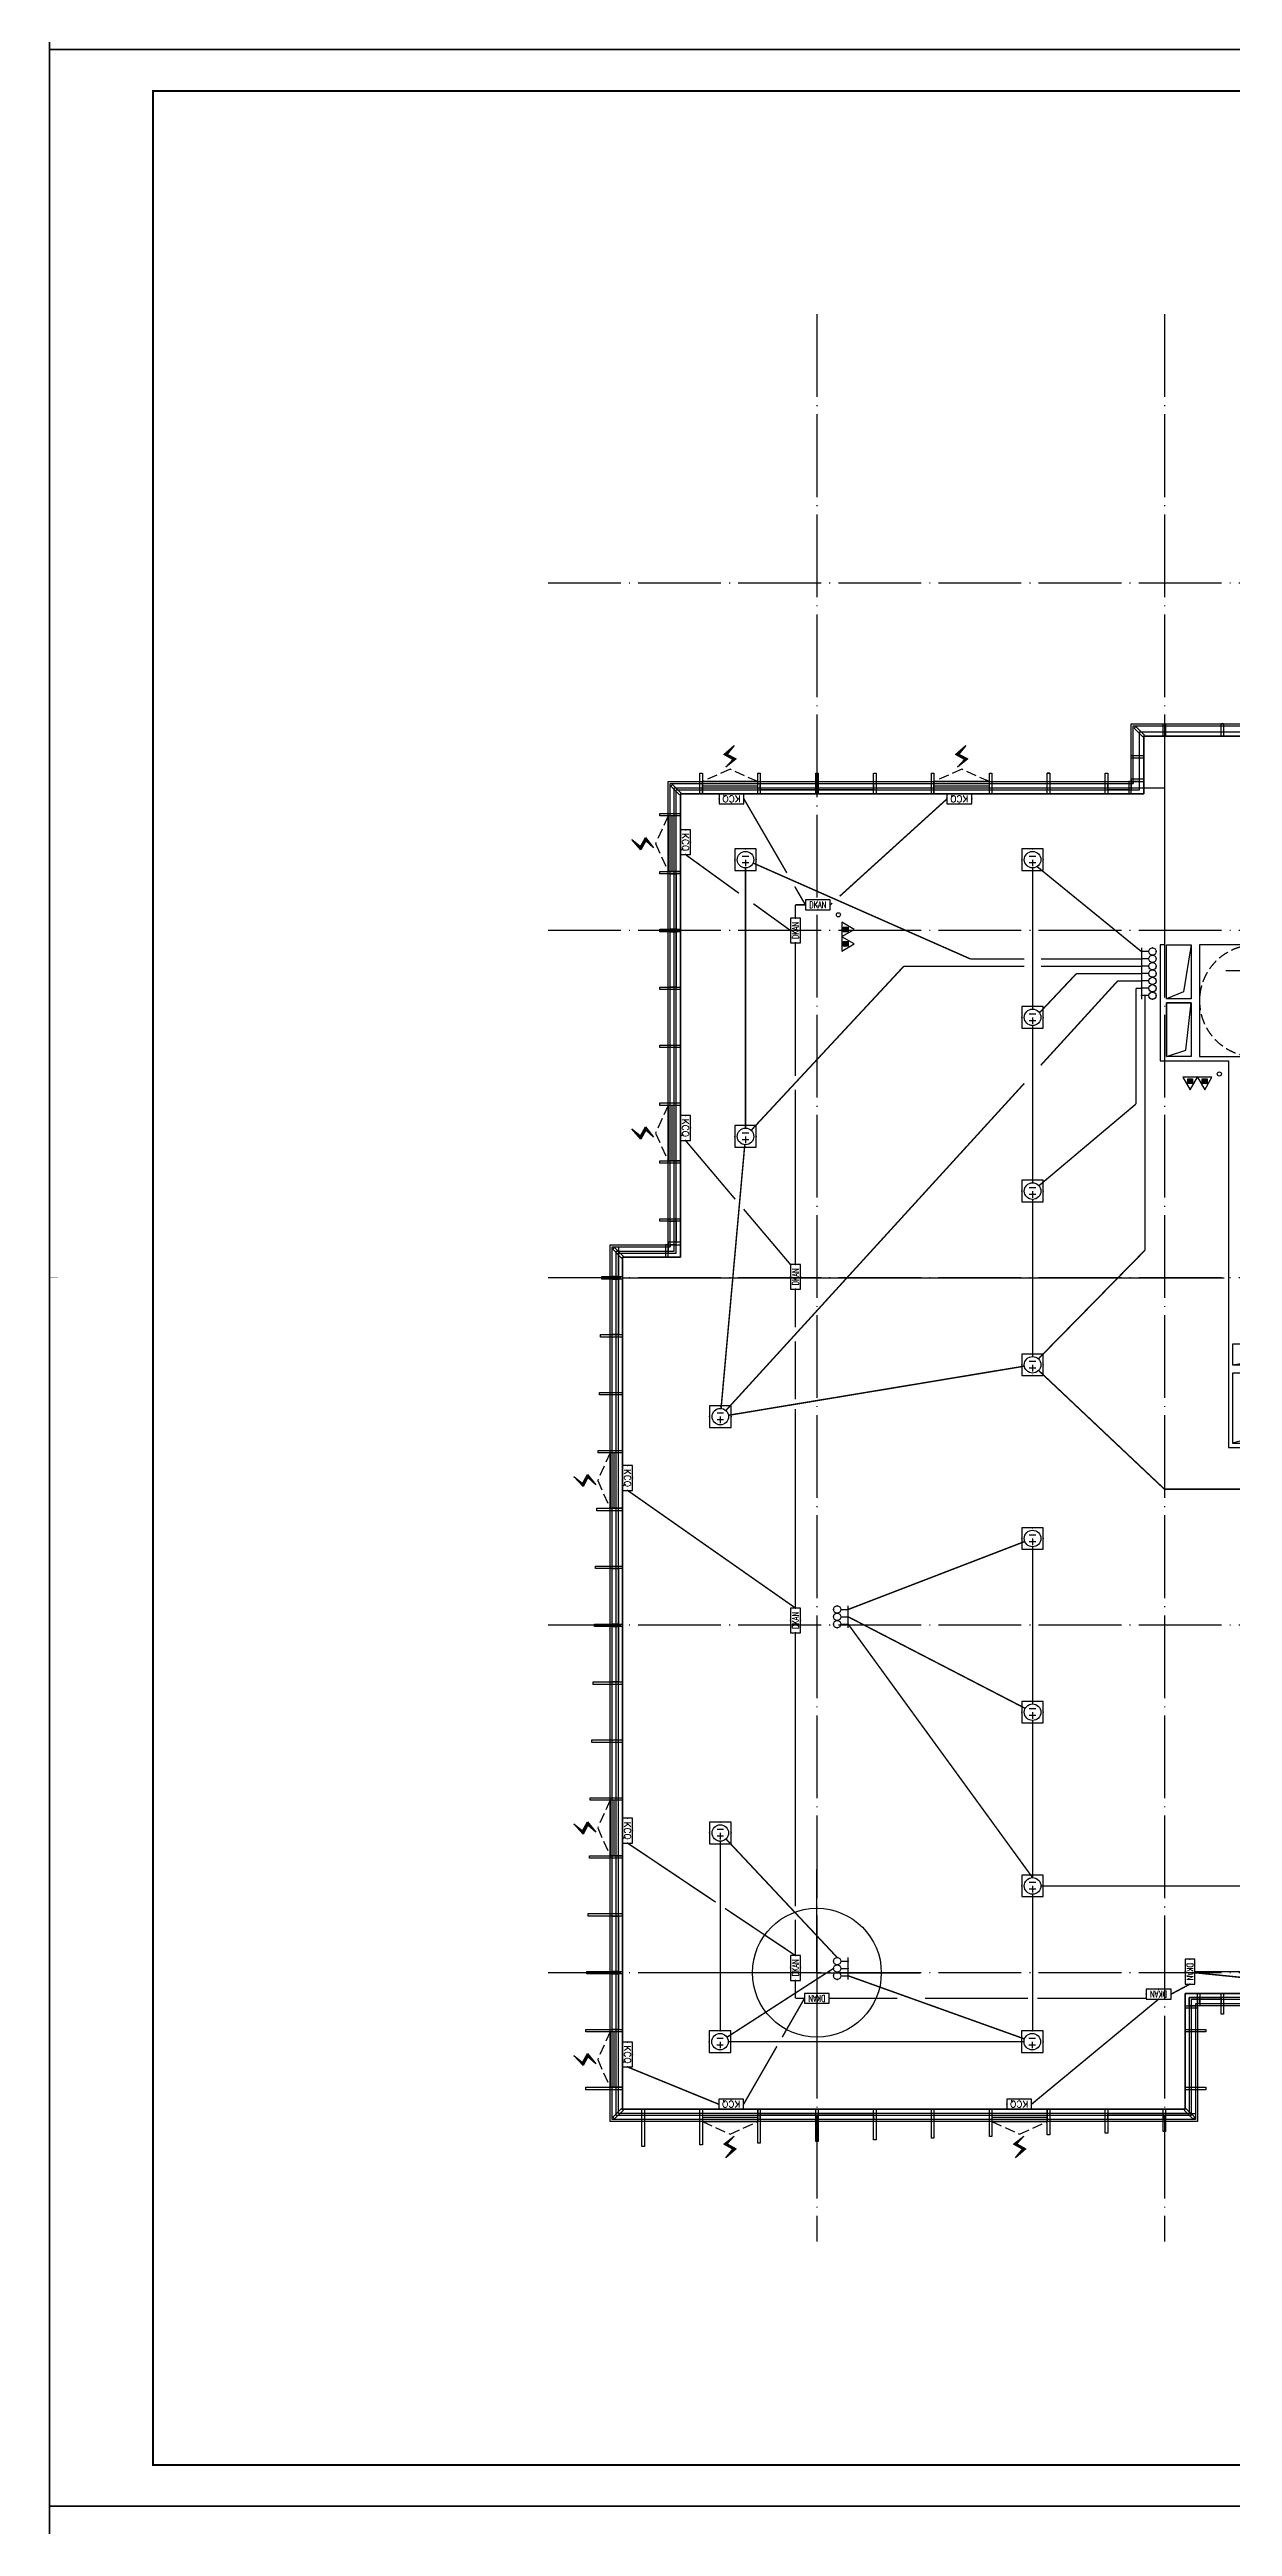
# Model space of a CAD drawing. Extents: x -292644 to 263613, y -713695 to 491457.
# Drawn here: x 93204 to 121804, y 105411 to 165300 of the extents above; entities that cross this region are included whole.
import ezdxf
from ezdxf.enums import TextEntityAlignment as Align
from ezdxf.xclip import XClip

# ---------------------------------------------------------------- set-up
doc = ezdxf.new("R2010")
doc.units = 0
doc.header["$LTSCALE"] = 1000
doc.header["$MEASUREMENT"] = 0
for name, pattern in [('104-10 轴网$0$DOTE', [2.42, 2, -0.2, 0.02, -0.2]), ('8#楼幕墙$0$109-34 轴网$0$L1$0$$AUDIT_BAD_LTYPE1', [0]), ('8#楼幕墙$0$DASH', [0.35, 0.25, -0.1]), ('X-104 8#10#平面_t3$0$109-34 轴网$0$L1$0$$AUDIT_BAD_LTYPE1', [0]), ('X-104 8#10#平面_t3$0$DASH', [0.35, 0.25, -0.1]), ('三跑梯-奇数F$0$DASH', [0.35, 0.25, -0.1])]:
    doc.linetypes.add(name, pattern=pattern)
doc.layers.get('0').update_dxf_attribs({"linetype": 'CONTINUOUS'})
doc.layers.get('Defpoints').update_dxf_attribs({"linetype": 'CONTINUOUS'})
for name, color, linetype in [('104-10 轴网$0$A_AXIS-轴线', 36, '104-10 轴网$0$DOTE'), ('8#楼幕墙$0$04-电动窗', 1, 'CONTINUOUS'), ('8#楼幕墙$0$A-C_玻璃幕墙', 140, 'CONTINUOUS'), ('8#楼幕墙$0$A-C_窗b', 191, 'CONTINUOUS'), ('8#楼幕墙$0$A-SUR_看线', 231, 'CONTINUOUS'), ('8#楼幕墙$0$A-TECH_结构', 21, 'CONTINUOUS'), ('EQUIP-动力', 3, 'CONTINUOUS'), ('EQUIP-照明', 3, 'CONTINUOUS'), ('WIRE-照明', 1, 'CONTINUOUS'), ('X-104 8#10#平面_t3$0$A-E_楼梯', 171, 'CONTINUOUS'), ('X-104 8#10#平面_t3$0$A-O_分水线', 127, 'CONTINUOUS'), ('X-104 8#10#平面_t3$0$A-SUR_看线', 231, 'CONTINUOUS'), ('X-104 8#10#平面_t3$0$A-TECH_结构', 21, 'CONTINUOUS'), ('X-104 8#10#平面_t3$0$水-消火栓', 41, 'CONTINUOUS')]:
    doc.layers.add(name, color=color, linetype=linetype)
for name, color, linetype, plot in [('8#楼幕墙$0$04-不打印_辅助线', 165, 'CONTINUOUS', False), ('X-104 8#10#平面_t3$0$04-不打印_辅助线', 165, 'CONTINUOUS', False), ('三跑梯-奇数F$0$04-不打印_辅助线', 165, 'CONTINUOUS', False)]:
    doc.layers.add(name, color=color, linetype=linetype, plot=plot)
doc.layers.add('X-104 8#10#平面_t3$0$000套内', color=226, linetype='CONTINUOUS', lineweight=30, plot=False)
doc.layers.get('X-104 8#10#平面_t3$0$A-O_分水线').off()
doc.styles.add('_TEL_DIM', font='SIMPLEX', dxfattribs={"width": 0.8, "height": 3.5, "bigfont": 'HZTXT'})
doc.styles.get("Standard").update_dxf_attribs({"font": 'gbenor.shx', "bigfont": 'gbcbig.shx'})

# ---------------------------------------------------------------- blocks, each defined once
blk = doc.blocks.new('图框-A1')
for points, const_width in [([(0, 0), (841, 0), (841, 594), (0, 594)], 0.05), ([(766, 584), (25, 584), (25, 10), (766, 10)], 0.5)]:
    blk.add_lwpolyline(points, close=True, dxfattribs=dict(const_width=const_width))
at = {"const_width": 0.05}
for points in [[(420.5, 594), (420.5, 592)], [(0, 297), (2, 297)], [(841, 297), (839, 297)], [(420.5, 0), (420.5, 2)]]:
    blk.add_lwpolyline(points, dxfattribs=at)
blk = doc.blocks.new('104-10 轴网')
at = {"layer": '104-10 轴网$0$A_AXIS-轴线', "linetype": '104-10 轴网$0$DOTE'}
for p, q in [((0, -6500), (0, 40100)), ((8400, -6500), (8400, 40100)), ((16800, -6500), (16800, 40100)), ((25200, -6500), (25200, 40100)), ((33600, -6500), (33600, 40100)), ((42000, -6500), (42000, 40100)), ((120430, 40100), (120430, -6500)), ((128830, 40100), (128830, -6500)), ((137230, 40100), (137230, -6500)), ((145630, 40100), (145630, -6500)), ((154030, 40100), (154030, -6500)), ((162430, 40100), (162430, -6500)), ((-6500, 33600), (48500, 33600)), ((168930, 33600), (113930, 33600)), ((-6500, 25200), (48500, 25200)), ((168930, 25200), (113930, 25200)), ((-6500, 16800), (48500, 16800)), ((168930, 16800), (113930, 16800)), ((-6500, 8400), (48500, 8400)), ((168930, 8400), (113930, 8400)), ((-6500, 0), (48500, 0)), ((168930, 0), (113930, 0))]:
    blk.add_line(p, q, dxfattribs=at)
at = {"layer": 'Defpoints'}
for points in [[(-16050, 45500), (58050, 45500), (58050, -11900), (-16050, -11900)], [(104380, 45500), (178480, 45500), (178480, -11900), (104380, -11900)]]:
    blk.add_lwpolyline(points, close=True, dxfattribs=at)
blk = doc.blocks.new('X-104 8#10#平面_t3$0$fdhggh')
at = {"layer": 'X-104 8#10#平面_t3$0$A-TECH_结构', "linetype": 'X-104 8#10#平面_t3$0$109-34 轴网$0$L1$0$$AUDIT_BAD_LTYPE1'}
blk.add_lwpolyline([(42500, 147300), (42500, 157100), (24700, 157100), (24700, 155700), (13500, 155700), (13500, 148700), (7900, 148700), (7900, 147300), (-3300, 147300), (-3300, 136100), (-4700, 136100), (-4700, 115500), (8900, 115500), (8900, 118300), (20100, 118300), (20100, 130900), (27100, 130900), (27100, 135100), (33100, 135100), (33100, 132300), (45300, 132300), (45300, 147300)], close=True, dxfattribs=at)
blk = doc.blocks.new('X-104 8#10#平面_t3$0$fdsgdfh')
at = {"layer": 'X-104 8#10#平面_t3$0$A-TECH_结构', "linetype": 'X-104 8#10#平面_t3$0$109-34 轴网$0$L1$0$$AUDIT_BAD_LTYPE1'}
for points in [[(18850, 25250), (20254, 25389), (20350, 25950)], [(8450, 23450), (8450, 22150), (8921, 22309), (9050, 23450), (8450, 23450)], [(16150, 22850), (15854, 22126), (14550, 21950)], [(16750, 14500), (16349, 14335), (16150, 12800)]]:
    blk.add_lwpolyline(points, dxfattribs=at)
for points in [[(20350, 25950), (18850, 25950), (18850, 25250), (20350, 25250)], [(8450, 24850), (9050, 24850), (9050, 23550), (8450, 23550)], [(8450, 23450), (9050, 23450), (9050, 22150), (8450, 22150)], [(14550, 22850), (16150, 22850), (16150, 21950), (14550, 21950)], [(10750, 15200), (10050, 15200), (10050, 14700), (10750, 14700)], [(11200, 14500), (10050, 14500), (10050, 12800), (11200, 12800)], [(16150, 14500), (16750, 14500), (16750, 12800), (16150, 12800)]]:
    blk.add_lwpolyline(points, close=True, dxfattribs=at)
at = {"layer": 'X-104 8#10#平面_t3$0$A-TECH_结构'}
for points in [[(8450, 23550), (8450, 24850), (9050, 24850), (8862, 23719)], [(24450, 23550), (24450, 24850), (25000, 24850), (24819, 23660)], [(24450, 24850), (25000, 24850), (25000, 23550), (24450, 23550)]]:
    blk.add_lwpolyline(points, close=True, dxfattribs=at)
for points in [[(10050, 14700), (10619, 14783), (10750, 15200)], [(11200, 14500), (11005, 13062), (10050, 12800)]]:
    blk.add_lwpolyline(points, dxfattribs=at)
blk = doc.blocks.new('104-8910 结构')
at = {"layer": 'Defpoints'}
blk.add_lwpolyline([(-19000, -118200), (61000, -118200), (61000, 41800), (-19000, 41800)], close=True, dxfattribs=at)
blk = doc.blocks.new('8#楼幕墙$0$2')
at = {"linetype": '8#楼幕墙$0$109-34 轴网$0$L1$0$$AUDIT_BAD_LTYPE1'}
for points in [[(-199772, 234016), (-199772, 236514)], [(-199772, 234016), (-202271, 234016)], [(-199772, 234016), (-199772, 231517)], [(-199772, 234016), (-197274, 234016)]]:
    blk.add_lwpolyline(points, dxfattribs=at)
blk.add_circle((-199772, 234016), 1557)
blk = doc.blocks.new('8#楼幕墙$0$ii')
blk.add_lwpolyline([(-1340, 0), (0, 0), (0, -150), (-1340, -150)], close=True)
blk = doc.blocks.new('8#楼幕墙$0$$TCHSYS$WIN2D')
for p, q in [((-0.5, 0.5), (0.5, 0.5)), ((-0.5, 0.5), (-0.5, -0.5)), ((0.5, 0.5), (0.5, -0.5)), ((0.5, 0.167), (-0.5, 0.167)), ((0.5, -0.167), (-0.5, -0.167)), ((-0.5, -0.5), (0.5, -0.5))]:
    blk.add_line(p, q)
blk = doc.blocks.new('8#楼幕墙$0$开启扇')
at = {"layer": '8#楼幕墙$0$04-电动窗'}
h = blk.add_hatch(color=1, dxfattribs=at)
h.dxf.hatch_style = 1
h.paths.add_polyline_path([(771, 399), (600, 588), (817, 705), (569, 925), (738, 715), (521, 598)])
at = {"linetype": '8#楼幕墙$0$DASH'}
blk.add_lwpolyline([(0, 50), (670, 350), (1340, 50)], dxfattribs=at)
at = {"layer": '8#楼幕墙$0$04-电动窗', "color": 1}
blk.add_lwpolyline([(771, 399), (600, 588), (817, 705), (569, 925), (738, 715), (521, 598), (771, 399)], close=True, dxfattribs=at)
at = {"xscale": -1340, "yscale": 300, "zscale": 1340, "rotation": 180}
blk.add_blockref('8#楼幕墙$0$$TCHSYS$WIN2D', (670, -100), dxfattribs=at)
blk = doc.blocks.new('*U3361')
blk.add_lwpolyline([(510, 0), (0, 0), (0, 150), (510, 150)], close=True)
blk = doc.blocks.new('*U3362')
blk.add_lwpolyline([(720, 0), (0, 0), (0, 150), (720, 150)], close=True)
blk = doc.blocks.new('*U3358')
blk.add_lwpolyline([(510, 0), (0, 0), (0, 150), (510, 150)], close=True)
blk = doc.blocks.new('8#楼幕墙$0$A$C13E80662')
for points in [[(150, 150), (150, 200), (0, 200), (0, 0), (150, 0)], [(150, 0), (200, 0), (200, 150), (150, 150)]]:
    blk.add_lwpolyline(points)
blk = doc.blocks.new('8#楼幕墙')
at = {"layer": '8#楼幕墙$0$04-不打印_辅助线'}
for points in [[(-18550, 105900), (65550, 105900), (65550, 165300), (-18550, 165300)], [(-18550, 46500), (65550, 46500), (65550, 105900), (-18550, 105900)]]:
    blk.add_lwpolyline(points, close=True, dxfattribs=at)
at = {"layer": '8#楼幕墙$0$A-C_玻璃幕墙'}
for points in [[(-3600, 136400), (-3600, 147600), (7600, 147600), (7600, 149000), (13200, 149000), (13200, 156000), (24400, 156000), (24400, 157400), (42800, 157400), (42800, 147600), (45600, 147600), (45600, 132000), (32800, 132000), (32800, 134800), (27400, 134800), (27400, 130600), (20400, 130600), (20400, 118000), (9200, 118000), (9200, 115200), (-5000, 115200), (-5000, 136400)], [(-3550, 136350), (-3550, 147550), (7650, 147550), (7650, 148950), (13250, 148950), (13250, 155950), (24450, 155950), (24450, 157350), (42750, 157350), (42750, 147550), (45550, 147550), (45550, 132050), (32850, 132050), (32850, 134850), (27350, 134850), (27350, 130650), (20350, 130650), (20350, 118050), (9150, 118050), (9150, 115250), (-4950, 115250), (-4950, 136350)], [(-3400, 136200), (-3400, 147400), (7800, 147400), (7800, 148800), (13400, 148800), (13400, 155800), (24600, 155800), (24600, 157200), (42600, 157200), (42600, 147400), (45400, 147400), (45400, 132200), (33000, 132200), (33000, 135000), (27200, 135000), (27200, 130800), (20200, 130800), (20200, 118200), (9000, 118200), (9000, 115400), (-4800, 115400), (-4800, 136200)], [(7709, 148933), (7667, 148891), (7879, 148679), (7921, 148721)], [(8370, 149000), (8430, 149000), (8430, 148700), (8370, 148700)], [(9770, 149000), (9830, 149000), (9830, 148700), (9770, 148700)], [(7600, 148170), (7600, 148230), (7900, 148230), (7900, 148170)], [(-3491, 147533), (-3533, 147491), (-3321, 147279), (-3279, 147321)], [(-2770, 147300), (-2830, 147300), (-2830, 147800), (-2770, 147800)], [(-1370, 147300), (-1430, 147300), (-1430, 147800), (-1370, 147800)], [(30, 147300), (-30, 147300), (-30, 147800), (30, 147800)], [(1430, 147300), (1370, 147300), (1370, 147800), (1430, 147800)], [(2830, 147300), (2770, 147300), (2770, 147800), (2830, 147800)], [(4230, 147300), (4170, 147300), (4170, 147800), (4230, 147800)], [(5630, 147300), (5570, 147300), (5570, 147800), (5630, 147800)], [(7030, 147300), (6970, 147300), (6970, 147800), (7030, 147800)], [(7600, 147600), (7540, 147600), (7540, 147300), (7600, 147300)], [(7600, 147660), (7600, 147600), (7900, 147600), (7900, 147660)], [(-3800, 146770), (-3800, 146830), (-3300, 146830), (-3300, 146770)], [(-3800, 146770), (-3800, 146830), (-3300, 146830), (-3300, 146770)], [(-3800, 145370), (-3800, 145430), (-3300, 145430), (-3300, 145370)], [(-3800, 143970), (-3800, 144030), (-3300, 144030), (-3300, 143970)], [(-3800, 142570), (-3800, 142630), (-3300, 142630), (-3300, 142570)], [(-3800, 141170), (-3800, 141230), (-3300, 141230), (-3300, 141170)], [(-3800, 139770), (-3800, 139830), (-3300, 139830), (-3300, 139770)], [(-3800, 138370), (-3800, 138430), (-3300, 138430), (-3300, 138370)], [(-3800, 136970), (-3800, 137030), (-3300, 137030), (-3300, 136970)], [(-4891, 136333), (-4933, 136291), (-4721, 136079), (-4679, 136121)], [(-3600, 136400), (-3660, 136400), (-3660, 136100), (-3600, 136100)], [(-3600, 136460), (-3600, 136400), (-3300, 136400), (-3300, 136460)], [(-5200, 135570), (-5200, 135630), (-4700, 135630), (-4700, 135570)], [(-5230, 134170), (-5230, 134230), (-4700, 134230), (-4700, 134170)], [(-5260, 132770), (-5260, 132830), (-4700, 132830), (-4700, 132770)], [(-5290, 131370), (-5290, 131430), (-4700, 131430), (-4700, 131370)], [(-5320, 129970), (-5320, 130030), (-4700, 130030), (-4700, 129970)], [(-5350, 128570), (-5350, 128630), (-4700, 128630), (-4700, 128570)], [(-5380, 127170), (-5380, 127230), (-4700, 127230), (-4700, 127170)], [(-5410, 125770), (-5410, 125830), (-4700, 125830), (-4700, 125770)], [(-5440, 124370), (-5440, 124430), (-4700, 124430), (-4700, 124370)], [(-5480, 122970), (-5480, 123030), (-4700, 123030), (-4700, 122970)], [(-5500, 121570), (-5500, 121630), (-4700, 121630), (-4700, 121570)], [(-5530, 120170), (-5530, 120230), (-4700, 120230), (-4700, 120170)], [(-5560, 118770), (-5560, 118830), (-4700, 118830), (-4700, 118770)], [(9200, 118000), (9200, 117940), (8900, 117940), (8900, 118000)], [(9260, 118000), (9200, 118000), (9200, 118300), (9260, 118300)], [(9830, 117800), (9770, 117800), (9770, 118300), (9830, 118300)], [(-5590, 117370), (-5590, 117430), (-4700, 117430), (-4700, 117370)], [(8900, 117370), (8900, 117430), (9400, 117430), (9400, 117370)], [(-5590, 115970), (-5590, 116030), (-4700, 116030), (-4700, 115970)], [(8900, 115970), (8900, 116030), (9400, 116030), (9400, 115970)], [(-4721, 115521), (-4679, 115479), (-4891, 115267), (-4933, 115309)], [(-4170, 114600), (-4230, 114600), (-4230, 115500), (-4170, 115500)], [(-2770, 114640), (-2830, 114640), (-2830, 115500), (-2770, 115500)], [(-1370, 114680), (-1430, 114680), (-1430, 115500), (-1370, 115500)], [(30, 114720), (-30, 114720), (-30, 115500), (30, 115500)], [(1430, 114760), (1370, 114760), (1370, 115500), (1430, 115500)], [(2830, 114800), (2770, 114800), (2770, 115500), (2830, 115500)], [(4230, 114840), (4170, 114840), (4170, 115500), (4230, 115500)], [(5630, 114880), (5570, 114880), (5570, 115500), (5630, 115500)], [(7030, 114920), (6970, 114920), (6970, 115500), (7030, 115500)], [(8430, 114960), (8370, 114960), (8370, 115500), (8430, 115500)], [(9091, 115267), (9133, 115309), (8921, 115521), (8879, 115479)]]:
    blk.add_lwpolyline(points, close=True, dxfattribs=at)
at = {"layer": '8#楼幕墙$0$A-SUR_看线'}
for p, q in [((9830, 149000), (9770, 149000)), ((5630, 147800), (5570, 147800))]:
    blk.add_line(p, q, dxfattribs=at)
at = {"layer": '8#楼幕墙$0$A-TECH_结构'}
blk.add_lwpolyline([(-3300, 136100), (-3300, 147300), (7900, 147300), (7900, 148700), (13500, 148700), (13500, 155700), (24700, 155700), (24700, 157100), (42500, 157100), (42500, 147300), (45300, 147300), (45300, 132300), (33100, 132300), (33100, 135100), (27100, 135100), (27100, 130900), (20100, 130900), (20100, 118300), (8900, 118300), (8900, 115500), (-4700, 115500), (-4700, 136100)], close=True, dxfattribs=at)
at = {"layer": '8#楼幕墙$0$04-不打印_辅助线', "rotation": 180}
blk.add_blockref('8#楼幕墙$0$2', (-199772, 352816), dxfattribs=at)
at = {"layer": '8#楼幕墙$0$A-C_玻璃幕墙', "linetype": '8#楼幕墙$0$109-34 轴网$0$L1$0$$AUDIT_BAD_LTYPE1', "xscale": -1}
for p in [(-1430, 147550), (4170, 147550)]:
    blk.add_blockref('8#楼幕墙$0$开启扇', p, dxfattribs=at)
at = {"layer": '8#楼幕墙$0$A-C_玻璃幕墙'}
for p in [(-30, 147550), (1370, 147550)]:
    blk.add_blockref('8#楼幕墙$0$ii', p, dxfattribs=at)
for name, p, rotation in [('*U3358', (7540, 147550), 180), ('8#楼幕墙$0$A$C13E80662', (7800, 147400), 90), ('8#楼幕墙$0$ii', (-3550, 145370), 90), ('8#楼幕墙$0$ii', (-3550, 143970), 90), ('*U3361', (-3550, 136970), 270), ('*U3362', (-4950, 136350), 270), ('8#楼幕墙$0$A$C13E80662', (-3400, 136200), 90), ('8#楼幕墙$0$ii', (-4950, 135570), 90), ('8#楼幕墙$0$ii', (-4950, 128570), 90), ('8#楼幕墙$0$ii', (-4950, 127170), 90), ('8#楼幕墙$0$ii', (-4950, 120170), 90), ('8#楼幕墙$0$ii', (-4950, 118770), 90), ('*U3358', (9770, 118200), 180), ('8#楼幕墙$0$ii', (-1370, 115250), 180), ('8#楼幕墙$0$ii', (30, 115250), 180), ('8#楼幕墙$0$ii', (7030, 115250), 180), ('*U3362', (9150, 115400), 180)]:
    blk.add_blockref(name, p, dxfattribs=dict(at, rotation=rotation))
at = {"layer": '8#楼幕墙$0$A-C_玻璃幕墙', "linetype": '8#楼幕墙$0$109-34 轴网$0$L1$0$$AUDIT_BAD_LTYPE1', "xscale": -1}
for p, rotation in [((-3550, 146770), 90), ((-4950, 131370), 90), ((-4950, 122970), 90), ((-4950, 117370), 90), ((-2770, 115250), 180), ((4230, 115250), 180)]:
    blk.add_blockref('8#楼幕墙$0$开启扇', p, dxfattribs=dict(at, rotation=rotation))
at = {"layer": '8#楼幕墙$0$A-C_玻璃幕墙', "xscale": -1, "rotation": 180}
blk.add_blockref('8#楼幕墙$0$A$C13E80662', (9000, 118200), dxfattribs=at)
at = {"layer": '8#楼幕墙$0$A-C_窗b', "color": 4, "linetype": '8#楼幕墙$0$109-34 轴网$0$L1$0$$AUDIT_BAD_LTYPE1', "xscale": -1, "rotation": 90}
blk.add_blockref('8#楼幕墙$0$开启扇', (-3550, 139770), dxfattribs=at)
blk = doc.blocks.new('三跑梯-奇数F')
at = {"color": 8, "linetype": '三跑梯-奇数F$0$DASH'}
for centre, start, end in [((1350, 3950), 0, 180), ((1350, 1710), 180, 0)]:
    blk.add_arc(centre, 1350, start, end, dxfattribs=at)
at = {"layer": '三跑梯-奇数F$0$04-不打印_辅助线', "linetype": '三跑梯-奇数F$0$DASH'}
blk.add_line((0, 200), (2700, 200), dxfattribs=at)
at = {"layer": '三跑梯-奇数F$0$04-不打印_辅助线'}
blk.add_lwpolyline([(2700, 5300), (0, 5300), (0, 0), (2700, 0)], close=True, dxfattribs=at)
blk.add_lwpolyline([(2080, 4662), (2080, 3410), (2246, 3690)], dxfattribs=at)
blk = doc.blocks.new('X-104 8#10#平面_t3$0$$TWTSYS$00000546')
h = blk.add_hatch()
h.set_pattern_fill('ANSI31', color=256, scale=200, style=0)
h.set_pattern_definition([(45, (-38543.802, -6670.83), (-17.67767, 17.67767), [])])
h.paths.add_polyline_path([(-65, 174), (65, 174), (65, 44), (-65, 44)])
for points in [[(0, 344), (-198, 0), (198, 0)], [(-65, 174), (65, 174), (65, 44), (-65, 44)]]:
    blk.add_lwpolyline(points, close=True)
blk = doc.blocks.new('X-104 8#10#平面_t3$0$A$C46662BA1')
at = {"layer": 'X-104 8#10#平面_t3$0$水-消火栓'}
for centre in [(112277, 144380), (121487, 140530)]:
    blk.add_circle(centre, 50, dxfattribs=at)
at = {"layer": 'X-104 8#10#平面_t3$0$水-消火栓', "xscale": 0.88, "yscale": 0.88, "zscale": 0.88}
for p, rotation in [((112357, 144025), 270), ((112357, 143675), 270), ((120782, 140450), 179.9999999999992), ((121132, 140450), 179.9999999999992)]:
    blk.add_blockref('X-104 8#10#平面_t3$0$$TWTSYS$00000546', p, dxfattribs=dict(at, rotation=rotation))
blk = doc.blocks.new('X-104 8#10#平面_t3')
at = {"linetype": 'X-104 8#10#平面_t3$0$109-34 轴网$0$L1$0$$AUDIT_BAD_LTYPE1'}
for points in [[(177307, 224700), (177307, 165300), (93207, 165300), (93207, 224700)], [(177307, 165300), (177307, 105900), (93207, 105900), (93207, 165300)], [(177307, 105900), (177307, 46500), (93207, 46500), (93207, 105900)]]:
    blk.add_lwpolyline(points, close=True, dxfattribs=at)
at = {"layer": 'X-104 8#10#平面_t3$0$000套内'}
blk.add_lwpolyline([(120157, 147450), (120157, 143650), (120057, 143650), (120057, 140850), (121707, 140850), (121707, 131500), (128807, 131500), (128807, 130800), (132007, 130800), (132007, 118150), (120807, 118150), (120807, 115350), (106907, 115350), (106907, 130900), (106907, 136250), (108307, 136250), (108307, 147450)], close=True, dxfattribs=at)
at = {"layer": 'X-104 8#10#平面_t3$0$04-不打印_辅助线', "linetype": 'X-104 8#10#平面_t3$0$109-34 轴网$0$L1$0$$AUDIT_BAD_LTYPE1'}
for points in [[(177307, 105900), (93207, 105900), (93207, 165300), (177307, 165300)], [(177307, 46500), (93207, 46500), (93207, 105900), (177307, 105900)]]:
    blk.add_lwpolyline(points, close=True, dxfattribs=at)
at = {"layer": 'X-104 8#10#平面_t3$0$A-SUR_看线'}
for p, q in [((121587, 149000), (121527, 149000)), ((117387, 147800), (117327, 147800))]:
    blk.add_line(p, q, dxfattribs=at)
at = {"layer": 'X-104 8#10#平面_t3$0$A-SUR_看线', "linetype": 'X-104 8#10#平面_t3$0$DASH', "ltscale": 2, "const_width": 30}
blk.add_lwpolyline([(107057, 135600), (121607, 135600)], dxfattribs=at)
at = {"linetype": 'X-104 8#10#平面_t3$0$109-34 轴网$0$L1$0$$AUDIT_BAD_LTYPE1'}
ref = blk.add_blockref('8#楼幕墙', (111757, 0), dxfattribs=at)
XClip(ref).set_block_clipping_path([(-18549.9999999995, -12899.9999999999), (65550.0000000003, 284100.0000000003)])
for name, p in [('X-104 8#10#平面_t3$0$fdhggh', (111757, 0)), ('X-104 8#10#平面_t3$0$fdsgdfh', (111757, 118800))]:
    blk.add_blockref(name, p, dxfattribs=at)
at = {"xscale": 100, "yscale": 100, "zscale": 100}
for p in [(93207, 165300), (93207, 105900), (93207, 46500)]:
    blk.add_blockref('图框-A1', p, dxfattribs=at)
at = {"linetype": 'X-104 8#10#平面_t3$0$109-34 轴网$0$L1$0$$AUDIT_BAD_LTYPE1'}
ref = blk.add_blockref('104-10 轴网', (-8673, 118800), dxfattribs=at)
XClip(ref).set_block_clipping_path([(104379.5977508624, -11900), (178479.5977508624, 45500)])
ref = blk.add_blockref('104-8910 结构', (153887, 46100), dxfattribs=dict(at, rotation=180))
XClip(ref).set_block_clipping_path([(-15919.9999999996, -118200.0000000001), (58180.0000000003, -60800.0000000001)])
at = {"layer": 'X-104 8#10#平面_t3$0$A-E_楼梯', "rotation": 90}
blk.add_blockref('三跑梯-奇数F', (126307, 140950), dxfattribs=at)
at = {"layer": 'X-104 8#10#平面_t3$0$A-O_分水线', "linetype": 'X-104 8#10#平面_t3$0$109-34 轴网$0$L1$0$$AUDIT_BAD_LTYPE1'}
blk.add_blockref('X-104 8#10#平面_t3$0$A$C46662BA1', (0, 0), dxfattribs=at)
blk = doc.blocks.new('$equip$00001344')
for p, q in [((0.65, 0.65), (-0.65, 0.65)), ((-0.65, 0.65), (-0.65, -0.65)), ((-0.2, 0.2), (0.2, 0.2)), ((0, 0), (0, 0.4)), ((0.65, -0.65), (0.65, 0.65)), ((-0.65, -0.65), (0.65, -0.65)), ((-0.2, -0.2), (0.2, -0.2))]:
    blk.add_line(p, q)
blk.add_circle((0, 0), 0.5)
for p in [(-0.65, 0), (0, 0.65), (0.65, 0), (0, -0.65)]:
    blk.add_point(p)
at = {"flags": 9}
blk.add_attdef('A', (0, 0), '', height=0.00002, dxfattribs=at)
blk = doc.blocks.new('$equip$00002672')
for p, q in [((0.22, 0.89), (-0.22, 0.89)), ((0, 0.44), (0, 0.89))]:
    blk.add_line(p, q)
blk.add_circle((0, 0.22), 0.222)
for p in [(-0.22, 0.22), (0, 0.89), (0, 0), (0.22, 0.22)]:
    blk.add_point(p)
at = {"color": 7, "style": '_TEL_DIM', "flags": 1}
for tag in ['A', 'REMARK']:
    blk.add_attdef(tag, text='', height=0.00002, dxfattribs=at).set_placement((0, 0), align=Align.MIDDLE_CENTER)
blk = doc.blocks.new('$equip$00001816')
for p, q in [((0.75, 0.6), (-0.75, 0.6)), ((-0.75, 0.6), (-0.75, 0)), ((-0.75, 0), (0.75, 0)), ((0.75, 0), (0.75, 0.6))]:
    blk.add_line(p, q)
for p in [(-0.75, 0.3), (0, 0.6), (0, 0), (0.75, 0.3)]:
    blk.add_point(p)
at = {"color": 7, "style": '_TEL_DIM'}
blk.add_attdef('$TEXT$', text='', height=0.4, dxfattribs=at).set_placement((0, 0.3), align=Align.MIDDLE_CENTER)
at = {"color": 7, "style": '_TEL_DIM', "flags": 1}
blk.add_attdef('A', text='', height=0.00002, dxfattribs=at).set_placement((0, 0), align=Align.MIDDLE_CENTER)

msp = doc.modelspace()

# ---------------------------------------------------------------- linework, layer by layer
at = {"layer": 'WIRE-照明', "linetype": 'Continuous', "const_width": 35}
for points in [[(111029, 145394), (109993, 147180)], [(112309, 144829), (114900, 147180)], [(109872, 144900), (108577, 145837)], [(115465, 143313), (110214, 145631)], [(119601, 143491), (117080, 145545)], [(110031, 139221), (110031, 145512)], [(111478, 144620), (111221, 145064)], [(116971, 142099), (116971, 145512)], [(111117, 144000), (110221, 144647)], [(111478, 144620), (111237, 144620)], [(111237, 144300), (111237, 144620)], [(112078, 144620), (112127, 144664)], [(113858, 143135), (110167, 139167)], [(111237, 140482), (111237, 143700)], [(116771, 143135), (113858, 143135)], [(116771, 143313), (115465, 143313)], [(119601, 143313), (117171, 143313)], [(119601, 143135), (117171, 143135)], [(118032, 142958), (117138, 142010)], [(119029, 142780), (117171, 140742)], [(119601, 142958), (118032, 142958)], [(119601, 142780), (119029, 142780)], [(119601, 142602), (119471, 142602)], [(119471, 142602), (119471, 139805)], [(119690, 142424), (119690, 136270)], [(116971, 137899), (116971, 141699)], [(116771, 140304), (109556, 132393)], [(111237, 135924), (111237, 140152)], [(119471, 139805), (117124, 137828)], [(108577, 138926), (109781, 137502)], [(109440, 132445), (110013, 138821)], [(109986, 137261), (111117, 135924)], [(116971, 133699), (116971, 137499)], [(119690, 136270), (117111, 133642)], [(111237, 134403), (111237, 135324)], [(111237, 132661), (111237, 134069)], [(116774, 133466), (109619, 132278)], [(117117, 133362), (120157, 130493)], [(111237, 127618), (111237, 132433)], [(111237, 127618), (107177, 130463)], [(126684, 130493), (120157, 130493)], [(112513, 127583), (116785, 129227)], [(116971, 129099), (116971, 125299)], [(111237, 120409), (111237, 127018)], [(112513, 127405), (116794, 125191)], [(112513, 127228), (116971, 121099)], [(116971, 124899), (116971, 121099)], [(107177, 121935), (109309, 120506)], [(109422, 121979), (109422, 117397)], [(112246, 119170), (109559, 122034)], [(116971, 120699), (116971, 117392)], [(123271, 120899), (117171, 120899)], [(109534, 120356), (111237, 119215)], [(111237, 119215), (111237, 120081)], [(112157, 118903), (109582, 117240)], [(111237, 118615), (111237, 118180)], [(112513, 118726), (116776, 117199)], [(129057, 118825), (120897, 118825)], [(124735, 118413), (120897, 118800)], [(111457, 118180), (110919, 117244)], [(111457, 118180), (111244, 118180)], [(112057, 118180), (113703, 118180)], [(114370, 118180), (116859, 118180)], [(120018, 118160), (116946, 115620)], [(117084, 118180), (119718, 118180)], [(120777, 118525), (120318, 118280)], [(116764, 117132), (109614, 117132)], [(110789, 117019), (109984, 115620)], [(107177, 116522), (109384, 115620)]]:
    msp.add_lwpolyline(points, dxfattribs=at)

# ---------------------------------------------------------------- block references
msp.add_blockref('X-104 8#10#平面_t3', (0, 0))
at = {"layer": 'EQUIP-动力', "xscale": 400, "yscale": 400, "zscale": 400}
for p, rotation in [((109693, 147300), 180), ((115200, 147300), 180), ((108457, 146137), 270), ((108457, 139226), 270), ((107057, 130763), 270), ((107057, 122235), 270), ((107057, 116822), 270), ((109684, 115740), 180), ((116646, 115740), 180)]:
    msp.add_blockref('$equip$00001816', p, dxfattribs=dict(at, rotation=rotation)).add_auto_attribs({'$TEXT$': 'KCQ'})
at = {"layer": 'EQUIP-动力', "xscale": 400, "yscale": 400, "zscale": 400, "rotation": 180}
for p in [(110031, 145712), (116971, 145712), (116971, 141899), (110031, 139021), (116971, 137699), (116971, 133499), (109422, 132246), (116971, 129299), (116971, 125099), (109422, 122179), (116971, 120899), (109414, 117132), (116964, 117132)]:
    msp.add_blockref('$equip$00001344', p, dxfattribs=at)
at = {"layer": 'EQUIP-动力'}
ref = msp.add_blockref('$equip$00001816', (111778, 144500), dxfattribs=dict(at, xscale=400, yscale=400, zscale=400))
ref.add_attrib('$TEXT$', 'DKAN', dxfattribs={"layer": '0', "color": 7, "height": 160, "style": '_TEL_DIM', "width": 0.6}).set_placement((111778, 144620), align=Align.MIDDLE_CENTER)
ref = msp.add_blockref('$equip$00001816', (111357, 144000), dxfattribs=dict(at, xscale=400, yscale=400, zscale=400, rotation=89.99999999999993))
ref.add_attrib('$TEXT$', 'DKAN', dxfattribs={"layer": '0', "color": 7, "height": 160, "rotation": 90, "style": '_TEL_DIM', "width": 0.6}).set_placement((111237, 144000), align=Align.MIDDLE_CENTER)
ref = msp.add_blockref('$equip$00001816', (111357, 135624), dxfattribs=dict(at, xscale=400, yscale=400, zscale=400, rotation=89.99999999999993))
ref.add_attrib('$TEXT$', 'DKAN', dxfattribs={"layer": '0', "color": 7, "height": 160, "rotation": 90, "style": '_TEL_DIM', "width": 0.6}).set_placement((111237, 135624), align=Align.MIDDLE_CENTER)
ref = msp.add_blockref('$equip$00001816', (111357, 127318), dxfattribs=dict(at, xscale=400, yscale=400, zscale=400, rotation=89.99999999999993))
ref.add_attrib('$TEXT$', 'DKAN', dxfattribs={"layer": '0', "color": 7, "height": 160, "rotation": 90, "style": '_TEL_DIM', "width": 0.6}).set_placement((111237, 127318), align=Align.MIDDLE_CENTER)
ref = msp.add_blockref('$equip$00001816', (111357, 118915), dxfattribs=dict(at, xscale=400, yscale=400, zscale=400, rotation=89.99999999999993))
ref.add_attrib('$TEXT$', 'DKAN', dxfattribs={"layer": '0', "color": 7, "height": 160, "rotation": 90, "style": '_TEL_DIM', "width": 0.6}).set_placement((111237, 118915), align=Align.MIDDLE_CENTER)
ref = msp.add_blockref('$equip$00001816', (120657, 118825), dxfattribs=dict(at, xscale=400, yscale=400, zscale=400, rotation=270))
ref.add_attrib('$TEXT$', 'DKAN', dxfattribs={"layer": '0', "color": 7, "height": 160, "rotation": 270, "style": '_TEL_DIM', "width": 0.6}).set_placement((120777, 118825), align=Align.MIDDLE_CENTER)
ref = msp.add_blockref('$equip$00001816', (111757, 118300), dxfattribs=dict(at, xscale=400, yscale=400, zscale=400, rotation=180))
ref.add_attrib('$TEXT$', 'DKAN', dxfattribs={"layer": '0', "color": 7, "height": 160, "rotation": 180, "style": '_TEL_DIM', "width": 0.6}).set_placement((111757, 118180), align=Align.MIDDLE_CENTER)
ref = msp.add_blockref('$equip$00001816', (120018, 118400), dxfattribs=dict(at, xscale=400, yscale=400, zscale=400, rotation=180))
ref.add_attrib('$TEXT$', 'DKAN', dxfattribs={"layer": '0', "color": 7, "height": 160, "rotation": 180, "style": '_TEL_DIM', "width": 0.6}).set_placement((120018, 118280), align=Align.MIDDLE_CENTER)
at = {"layer": 'EQUIP-照明', "xscale": 400, "yscale": 400, "zscale": 400}
for p, rotation in [((119957, 143491), 89.99999999999999), ((119957, 143313), 89.99999999999999), ((119957, 143135), 89.99999999999999), ((119957, 142958), 89.99999999999999), ((119957, 142780), 89.99999999999999), ((119957, 142602), 89.99999999999999), ((119957, 142424), 89.99999999999999), ((112157, 127583), 270), ((112157, 127405), 270), ((112157, 127228), 270), ((112157, 119081), 270), ((112157, 118903), 270), ((112157, 118726), 270)]:
    msp.add_blockref('$equip$00002672', p, dxfattribs=dict(at, rotation=rotation))

doc.saveas('drawing.dxf')
